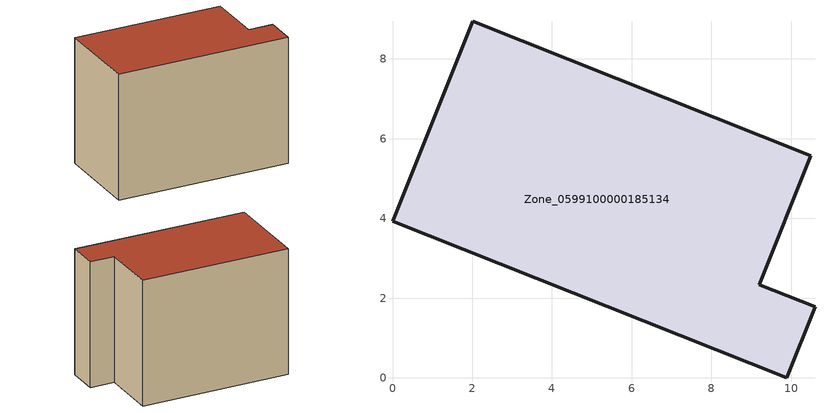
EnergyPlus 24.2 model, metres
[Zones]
Zone_0599100000185134
 floor ground (C_G): 0,3.93 2.01,8.95 10.49,5.57 9.2,2.34 10.6,1.78 9.89,0 z0.3
 wall outside (C_F): 2.01,8.95 0,3.93 9.89,0 10.6,1.78 9.2,2.34 10.49,5.57 2.01,8.95 z0.3:8.08
 roof outside (C_R): 0,3.93 9.89,0 10.6,1.78 9.2,2.34 10.49,5.57 2.01,8.95 z8.08
[BUILDING]
Pand.0599100000185134: North Axis=0; Terrain=City; Loads Convergence Tolerance Value=0.04; Temperature Convergence Tolerance Value=0.4; Solar Distribution=FullExterior; Maximum Number of Warmup Days=25; Minimum Number of Warmup Days=1
[Site:Location]
Rotterdam.The.Hague.AP_ZH_NLD Design_Conditions: Latitude=51.96; Longitude=4.45; Time Zone=1; Elevation=-4.5
[SITE:GROUNDTEMPERATURE:BUILDINGSURFACE]
18, 18, 18, 18, 18, 18, 18, 18, 18, 18, 18, 18
[MATERIAL] Thermal Absorptance=0.9; Solar Absorptance=0.7; Visible Absorptance=0.7
Name | Roughness | Thickness | Conductivity | Density | Specific Heat
G.TI.1975-1991 | MediumSmooth | 0.15 | 0.288461 | 540 | 1210
F.TI.1975-1991 | Rough | 0.3 | 0.230769 | 1920 | 840
R.TI.1975-1991 | MediumRough | 0.2 | 0.153846 | 1500 | 1000
[CONSTRUCTION]
C_G: G.TI.1975-1991
C_F: F.TI.1975-1991
C_R: R.TI.1975-1991
[ZONE]
Zone_0599100000185134: Type=1; Multiplier=1; Ceiling Height=Autocalculate; Volume=Autocalculate; Floor Area=autocalculate; Part of Total Floor Area=Yes
[ZONEINFILTRATION:DESIGNFLOWRATE]
Infil_Zone_0599100000185134: Zone or ZoneList or Space or SpaceList=Zone_0599100000185134; Schedule=AlwaysOn; Design Flow Rate Calculation Method=Flow/Area; Flow Rate per Floor Area=0.003; Constant Term Coefficient=1; Temperature Term Coefficient=0; Velocity Term Coefficient=0; Velocity Squared Term Coefficient=0
[HVACTEMPLATE:ZONE:IDEALLOADSAIRSYSTEM]
Zone_0599100000185134: Maximum Heating Supply Air Temperature=50; Minimum Cooling Supply Air Temperature=13; Maximum Heating Supply Air Humidity Ratio=0.0156; Minimum Cooling Supply Air Humidity Ratio=0.0077; Heating Limit=NoLimit; Cooling Limit=NoLimit; Dehumidification Control Type=ConstantSensibleHeatRatio; Cooling Sensible Heat Ratio=0.7; Dehumidification Setpoint=60; Humidification Control Type=None; Humidification Setpoint=30; Outdoor Air Method=None; Outdoor Air Flow Rate per Person=0.00944; Outdoor Air Flow Rate per Zone Floor Area=0; Outdoor Air Flow Rate per Zone=0; Demand Controlled Ventilation Type=None; Outdoor Air Economizer Type=NoEconomizer; Heat Recovery Type=None; Sensible Heat Recovery Effectiveness=0.7; Latent Heat Recovery Effectiveness=0.65
[ZONECONTROL:THERMOSTAT]
ThermostatControl_Zone_0599100000185134: Zone or ZoneList=Zone_0599100000185134; Control Type Schedule=DualSetpointControlType; Control 1=Thermostat_Zone_0599100000185134; Temperature Difference Between Cutout And Setpoint=0
[THERMOSTATSETPOINT:DUALSETPOINT]
Thermostat_Zone_0599100000185134: Heating Setpoint Temperature Schedule=HeatingSetpoint_Zone_0599100000185134; Cooling Setpoint Temperature Schedule=CoolingSetpoint_Zone_0599100000185134
[SCHEDULE:COMPACT]
HeatingSetpoint_Zone_0599100000185134: Through: 12/31, For: AllDays, Until: 24:00, 21
CoolingSetpoint_Zone_0599100000185134: Through: 12/31, For: AllDays, Until: 24:00, 24
DualSetpointControlType: Through: 12/31, For: AllDays, Until: 24:00, 4
AlwaysOn: Through: 12/31, For: AllDays, Until: 24:00, 1
